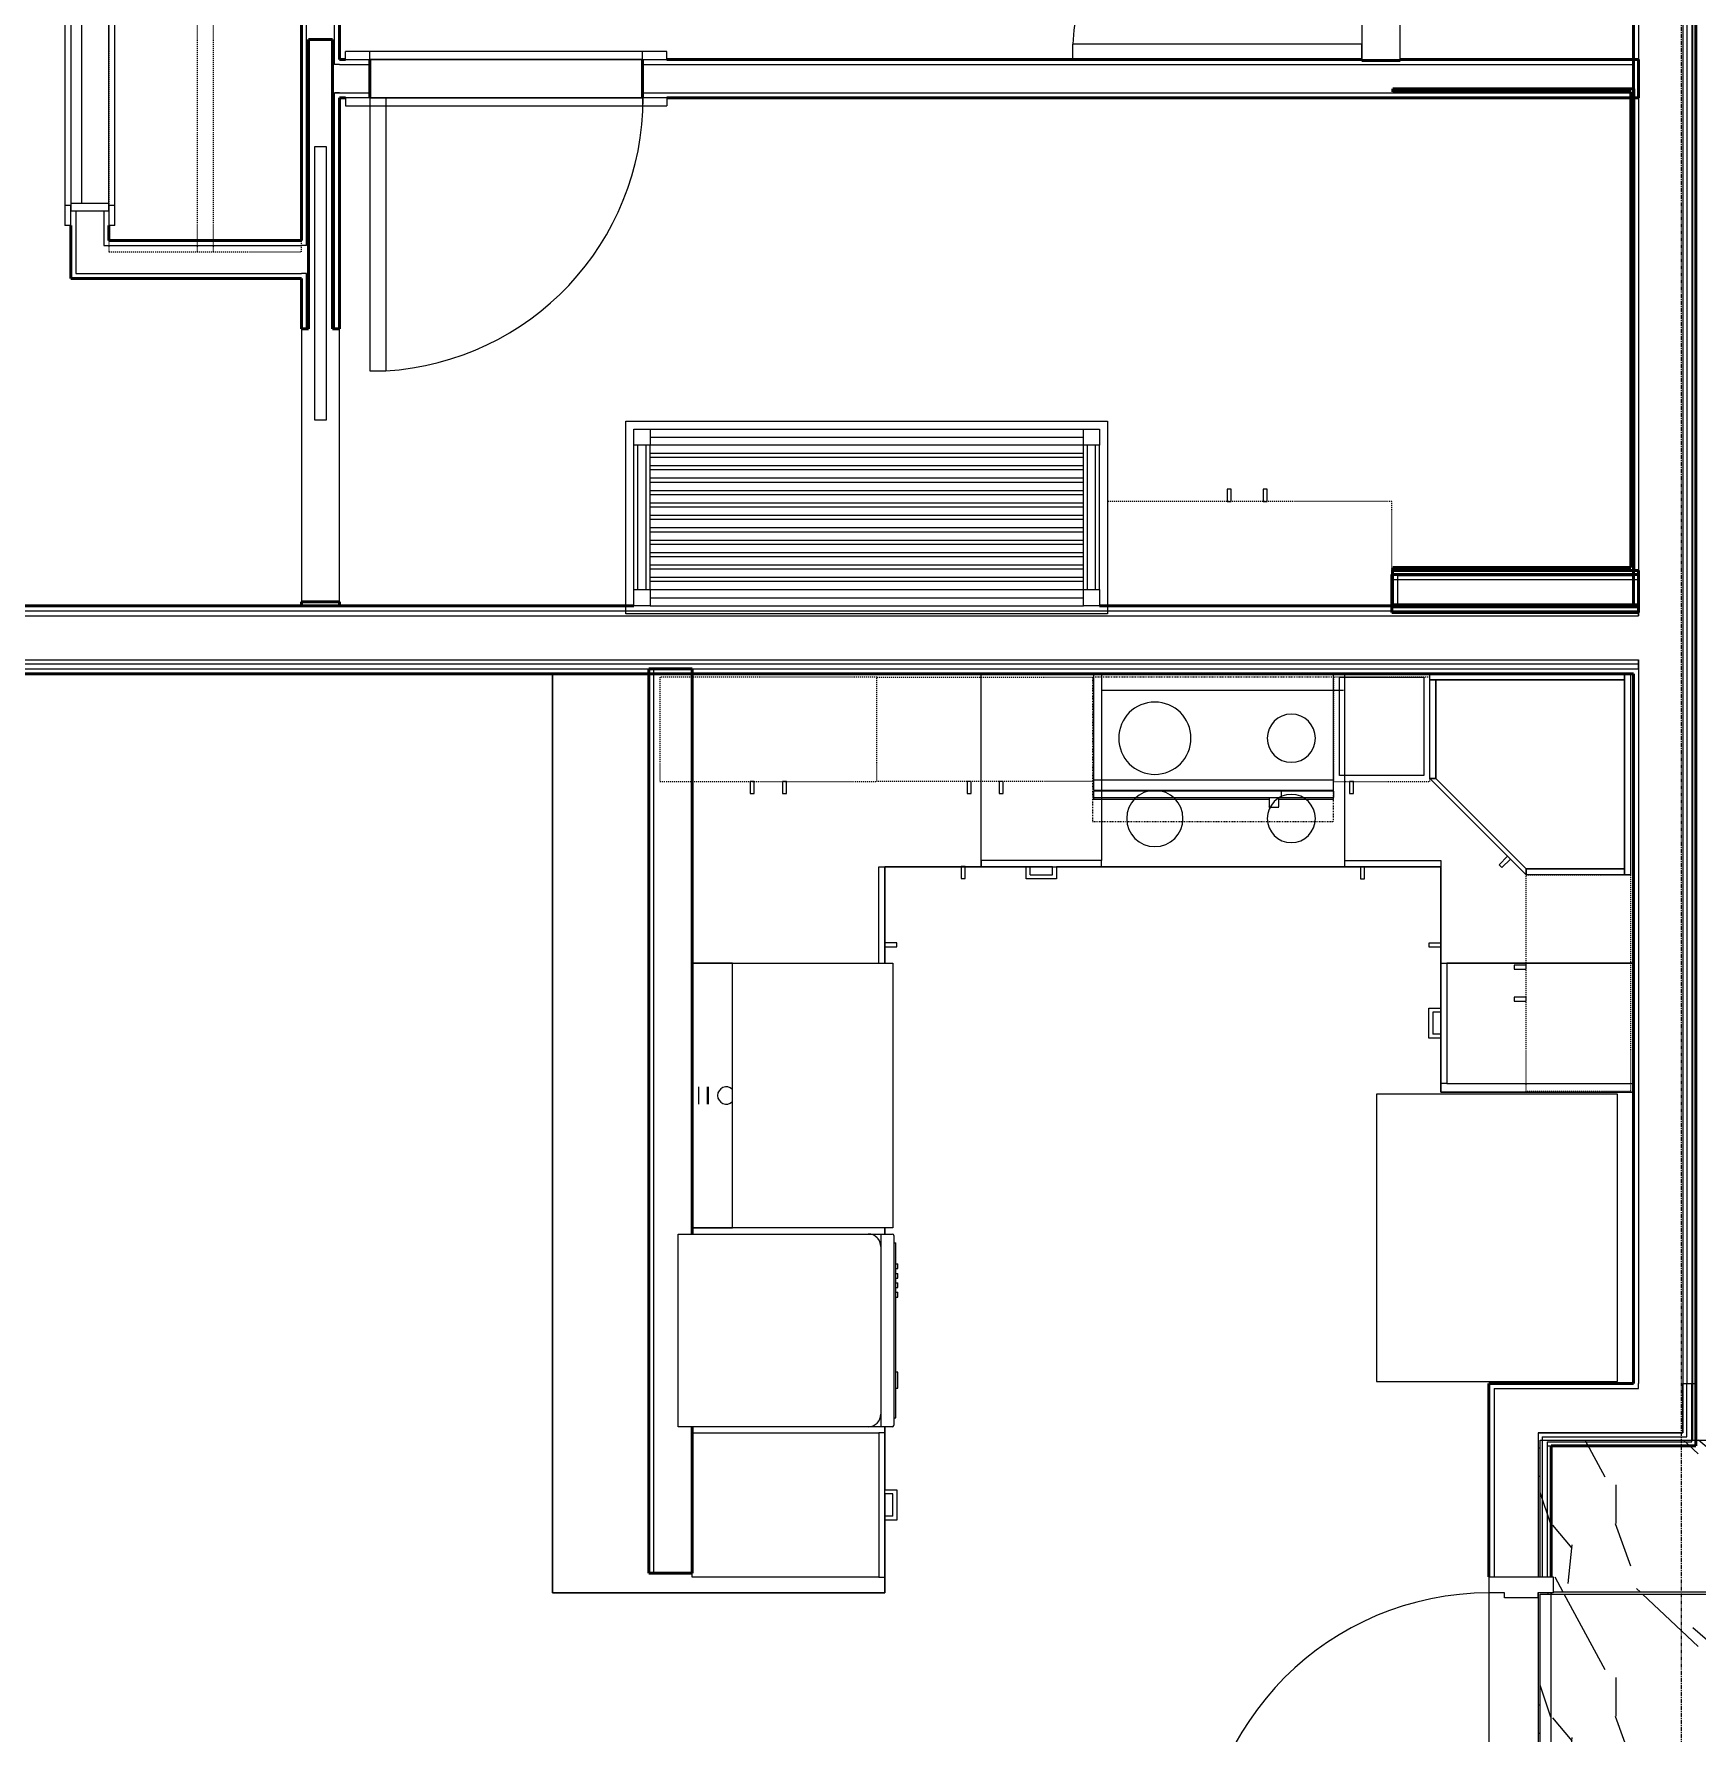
# Model space of a CAD drawing. Header units: inches. Extents: x -4235 to -464, y 9767 to 12359.
# Drawn here: x -3686.5 to -3479.4, y 10990 to 11201.6 of the extents above; entities that cross this region are included whole.
import ezdxf

# ---------------------------------------------------------------- set-up
doc = ezdxf.new("R2010")
doc.units = ezdxf.units.IN
doc.header["$MEASUREMENT"] = 0
for name, pattern in [('Dash', [0.25, 0.125, -0.125]), ('Grid Line 1_2_', [0.875, 0.5, -0.125, 0.125, -0.125]), ('Overhead', [0.15625, 0.09375, -0.0625])]:
    doc.linetypes.add(name, pattern=pattern)
for name, color, linetype, lineweight in [('0-1', 7, 'Continuous', 5), ('0-2', 10, 'Continuous', 9), ('A-CLNG-1', 254, 'Continuous', 9), ('A-CLNG-2', 10, 'Continuous', 9), ('A-CLNG-PATT-1', 253, 'Continuous', 13), ('A-DOOR-1', 10, 'Continuous', 9), ('A-DOOR-2', 50, 'Continuous', 20), ('A-DOOR-FRAM-1', 10, 'Continuous', 9), ('A-DOOR-FRAM-3', 50, 'Continuous', 20), ('A-FLOR-3', 192, 'Continuous', 9), ('A-WALL-1', 7, 'Continuous', 50), ('A-WALL-2', 250, 'Continuous', 13), ('A-WALL-3', 10, 'Continuous', 9), ('A-WALL-4', 254, 'Continuous', 9), ('A-WALL-5', 113, 'Continuous', 9), ('I-WALL-1', 7, 'Continuous', 50), ('I-WALL-2', 10, 'Continuous', 9), ('I-WALL-3', 254, 'Continuous', 9), ('P-SANR-FIXT-1', 10, 'Continuous', 9), ('Q-CASE', 31, 'Continuous', 9), ('Q-CASE-1', 254, 'Continuous', 9), ('Q-CASE-2', 10, 'Continuous', 9), ('Q-CASE-3', 254, 'Dash', 9), ('Q-CASE-4', 10, 'Dash', 9), ('Q-CASE-HDLN-1', 10, 'Dash', 9), ('Q-CASE-HDLN-2', 254, 'Dash', 9), ('Q-SPCQ-1', 10, 'Continuous', 9), ('Q-SPCQ-2', 91, 'Overhead', 9), ('S-BEAM', 12, 'Continuous', 9), ('S-GRID-1', 1, 'Grid Line 1_2_', 9)]:
    doc.layers.add(name, color=color, linetype=linetype, lineweight=lineweight)

# ---------------------------------------------------------------- blocks, each defined once
blk = doc.blocks.new('SWING - SINGLE - FLUSH - 2-10 x 6-8 - PRIVACY-3199407-BACKGROUND - RCP - 2ND FLOOR')
at = {"layer": 'A-DOOR-1'}
blk.add_arc((17, 2.37), 34.07, 93.3657, 180, dxfattribs=at)
at = {"layer": 'A-DOOR-2'}
for p, q in [((15, 2.37), (15, 36.38)), ((17, 36.38), (15, 36.38)), ((17, 2.37), (17, 36.38)), ((17, 2.37), (15, 2.37))]:
    blk.add_line(p, q, dxfattribs=at)
at = {"layer": 'A-DOOR-FRAM-1'}
for p, q in [((-17, 3.37), (-20, 3.37)), ((-20, 2.37), (-20, 3.37)), ((-20, 2.37), (-17, 2.37)), ((17, 3.37), (-17, 3.37)), ((-17, 2.37), (-17, 3.37)), ((-17, 2.37), (17, 2.37)), ((20, 3.37), (17, 3.37)), ((17, 2.37), (17, 3.37)), ((17, 2.37), (20, 2.37)), ((20, 2.37), (20, 3.37)), ((-17, -2.38), (-20, -2.38)), ((-20, -2.38), (-20, -3.38)), ((-20, -3.38), (-17, -3.38)), ((17, -2.38), (-17, -2.38)), ((-17, -2.38), (-17, -3.38)), ((-17, -3.38), (17, -3.38)), ((20, -2.38), (17, -2.38)), ((17, -2.38), (17, -3.38)), ((17, -3.38), (20, -3.38)), ((20, -2.38), (20, -3.38))]:
    blk.add_line(p, q, dxfattribs=at)
blk = doc.blocks.new('SLIDING - FLUSH - 5-0 x 6-8-3203585-BACKGROUND - RCP - 2ND FLOOR')
at = {"layer": 'A-DOOR-1'}
for p, q in [((-32.75, 2.25), (-32.75, 3)), ((-30.25, 3), (-32.75, 3)), ((-32.75, 2.25), (-30.25, 2.25)), ((30.25, 3), (-30.25, 3)), ((-30.25, 3), (-30.25, 2.25)), ((1, 2.25), (-30, 2.25)), ((-30, 2.25), (-30, 0.88)), ((1, 2.25), (1, 0.88)), ((30.25, 2.25), (30.25, 3)), ((30.25, 3), (32.75, 3)), ((32.75, 2.25), (30.25, 2.25)), ((32.75, 3), (32.75, 2.25)), ((-30, 0.88), (1, 0.88)), ((30, 0.88), (-1, 0.88)), ((-1, 0.88), (-1, -0.5)), ((30, 0.88), (30, -0.5)), ((-1, -0.5), (30, -0.5)), ((-32.75, -3.25), (-32.75, -2.5)), ((-30.25, -2.5), (-32.75, -2.5)), ((-32.75, -3.25), (-30.25, -3.25)), ((-30.25, -2.5), (-30.25, -3.25)), ((-30.25, -3.25), (30.25, -3.25)), ((30.25, -2.5), (32.75, -2.5)), ((30.25, -3.25), (30.25, -2.5)), ((32.75, -3.25), (30.25, -3.25)), ((32.75, -2.5), (32.75, -3.25))]:
    blk.add_line(p, q, dxfattribs=at)
at = {"layer": 'A-DOOR-FRAM-1'}
for p, q in [((-30, 2.25), (-31, 2.25)), ((-31, -2.5), (-31, 2.25)), ((-30, 2.25), (-30, -2.5)), ((30, 2.25), (1, 2.25)), ((30, -2.5), (30, 2.25)), ((30, 2.25), (31, 2.25)), ((31, 2.25), (31, -2.5)), ((-31, -2.5), (-30, -2.5)), ((-30, -2.5), (30, -2.5)), ((31, -2.5), (30, -2.5))]:
    blk.add_line(p, q, dxfattribs=at)
blk = doc.blocks.new('OD_CW_Closet - OD_CW_Closet-1912361-BACKGROUND - RCP - 2ND FLOOR')
at = {"layer": 'Q-CASE-HDLN-1'}
for p, q in [((71.4, 24), (69.99, 24)), ((0.74, 13), (69.99, 13)), ((0.74, 11), (69.99, 11)), ((2.61, 0), (4.36, 0)), ((5.36, 0), (65.36, 0)), ((65.61, 0), (68.11, 0)), ((69.99, 0), (71.4, 0))]:
    blk.add_line(p, q, dxfattribs=at)
at = {"layer": 'Q-CASE-HDLN-2'}
for p, q in [((69.99, 24), (0.74, 24)), ((0.74, 24), (0.74, 0)), ((71.4, 0), (71.4, 24)), ((69.99, 13), (71.4, 13)), ((69.99, 11), (71.4, 11)), ((0.74, 0), (2.61, 0)), ((65.36, 0), (65.61, 0)), ((68.11, 0), (69.99, 0))]:
    blk.add_line(p, q, dxfattribs=at)
blk = doc.blocks.new('POCKET - FLUSH - 2-10 x 6-8-2882529-BACKGROUND - RCP - 2ND FLOOR')
at = {"layer": 'A-DOOR-2'}
for p, q in [((-39.67, 0.75), (-39.67, -0.75)), ((-5.67, 0.75), (-39.67, 0.75)), ((-5.67, -0.75), (-5.67, 0.75)), ((-39.67, -0.75), (-5.67, -0.75))]:
    blk.add_line(p, q, dxfattribs=at)
blk = doc.blocks.new('SWING - SINGLE - FLUSH - 36_ x 80_ - OFFSET PIVOT DOOR AT MAGIC PAK AND WASHER_DRYER-3199415-BACKGROUND - RCP - 2ND FLOOR')
at = {"layer": 'A-DOOR-1'}
blk.add_arc((18, -2.37), 36.07, 180, 266.8211, dxfattribs=at)
at = {"layer": 'A-DOOR-2'}
for p, q in [((16, -2.37), (16, -38.39)), ((18, -2.37), (16, -2.37)), ((18, -2.37), (18, -38.39)), ((18, -38.39), (16, -38.39))]:
    blk.add_line(p, q, dxfattribs=at)
blk = doc.blocks.new('Refrigerator_-_Side-by-Side_6047 - 36_ X 30_-345559-BACKGROUND - RCP - 2ND FLOOR')
at = {"layer": 'Q-SPCQ-1'}
for p, q in [((17.87, 14.42), (-17.88, 14.42)), ((-17.88, 14.42), (-17.88, -15.58)), ((17.87, -15.58), (17.87, 14.42)), ((-17.88, -15.58), (17.87, -15.58))]:
    blk.add_line(p, q, dxfattribs=at)
blk = doc.blocks.new('Range - 24_ x 30_-2320547-BACKGROUND - RCP - 2ND FLOOR')
at = {"layer": 'Q-SPCQ-1'}
blk.add_line((0, 22), (30, 22), dxfattribs=at)
for centre, radius, start, end in [((6.5, 16), 4.5, 360, 180), ((23.5, 16), 3, 360, 180), ((6.5, 16), 4.5, 180, 360), ((23.5, 16), 3, 180, 0), ((6.5, 6), 3.5, 360, 180), ((23.5, 6), 3, 360, 180), ((6.5, 6), 3.5, 180, 0), ((23.5, 6), 3, 180, 360)]:
    blk.add_arc(centre, radius, start, end, dxfattribs=at)
blk = doc.blocks.new('Dishwasher_15404 - 34_ counter-547918-BACKGROUND - RCP - 2ND FLOOR')
at = {"layer": 'Q-SPCQ-1'}
for p, q in [((0, 24), (23.68, 24)), ((0, 0), (0, 24)), ((23.68, 24), (25.25, 24)), ((25.25, 24), (26.68, 24)), ((25.25, 24), (25.25, 22.43)), ((26.87, 23.8), (26.87, 0.2)), ((25.25, 22.43), (25.25, 1.57)), ((26.87, 22.91), (27.12, 22.91)), ((27.12, 21.39), (27.12, 22.91)), ((27.12, 20.19), (27.12, 21.39)), ((27.12, 20.28), (27.37, 20.28)), ((27.12, 3.81), (27.12, 20.19)), ((27.12, 19.69), (27.37, 19.69)), ((27.12, 19.1), (27.37, 19.1)), ((27.37, 19.69), (27.37, 20.28)), ((27.37, 18.51), (27.37, 19.1)), ((27.12, 18.51), (27.37, 18.51)), ((27.12, 17.92), (27.37, 17.92)), ((27.12, 17.33), (27.37, 17.33)), ((27.37, 17.33), (27.37, 17.92)), ((27.12, 16.74), (27.37, 16.74)), ((27.12, 16.15), (27.37, 16.15)), ((27.37, 16.15), (27.37, 16.74)), ((27.37, 6.79), (27.12, 6.79)), ((27.37, 5.81), (27.37, 6.79)), ((27.12, 4.82), (27.37, 4.82)), ((27.37, 4.82), (27.37, 5.81)), ((27.12, 2.61), (27.12, 3.81)), ((27.12, 1.09), (27.12, 2.61)), ((23.68, 0), (0, 0)), ((25.25, 1.57), (25.25, 0)), ((26.87, 1.09), (27.12, 1.09)), ((25.25, 0), (23.68, 0)), ((26.68, 0), (25.25, 0))]:
    blk.add_line(p, q, dxfattribs=at)
for centre, radius, start, end in [((23.68, 22.43), 1.57, 360, 90), ((23.68, 22.43), 1.57, 32.077, 42.3359), ((26.68, 23.8), 0.197, 360, 90), ((23.68, 22.43), 1.57, 17.8182, 27.5266), ((23.68, 22.43), 1.57, 360, 13.6425), ((23.68, 1.57), 1.57, 270, 360), ((23.68, 1.57), 1.57, 317.6641, 327.923), ((23.68, 1.57), 1.57, 332.4734, 342.1818), ((23.68, 1.57), 1.57, 346.3575, 360), ((26.68, 0.2), 0.197, 270, 360), ((26.68, 0.2), 0.197, 270, 345)]:
    blk.add_arc(centre, radius, start, end, dxfattribs=at)
blk = doc.blocks.new('300 Series Wall Hung Cabinet_302 - 27_ X 36_-2605031-BACKGROUND - RCP - 2ND FLOOR')
at = {"layer": 'Q-CASE-1'}
for p, q in [((-1.76, 14.69), (-2.25, 14.69)), ((-2.25, 14.69), (-2.25, 13.19)), ((-2.25, 13.19), (-1.76, 13.19)), ((-1.76, 13.19), (-1.76, 14.69)), ((2.24, 14.69), (1.75, 14.69)), ((1.75, 14.69), (1.75, 13.19)), ((1.75, 13.19), (2.24, 13.19)), ((2.24, 13.19), (2.24, 14.69))]:
    blk.add_line(p, q, dxfattribs=at)
at = {"layer": 'Q-CASE-3'}
for p, q in [((-13.5, 0.19), (-13.5, 13.19)), ((-13.5, 13.19), (13.5, 13.19)), ((13.5, 13.19), (13.5, 0.19))]:
    blk.add_line(p, q, dxfattribs=at)
at = {"layer": 'Q-CASE-4'}
blk.add_line((13.5, 0.19), (-13.5, 0.19), dxfattribs=at)
blk = doc.blocks.new('30quot_MicrowaveVent_11166 - 70cm miele oven-2322118-BACKGROUND - RCP - 2ND FLOOR')
at = {"layer": 'Q-CASE-1'}
for p, q in [((-14.2, -0.38), (-14.2, -13.23)), ((15.68, -13.23), (15.68, -0.38)), ((-14.2, -13.23), (-14.2, -14.49)), ((15.68, -13.23), (-14.2, -13.23)), ((-14.2, -14.49), (15.68, -14.49)), ((9.18, -14.61), (-14.2, -14.61)), ((-14.2, -14.61), (-14.2, -15.39)), ((9.18, -14.61), (9.18, -15.39)), ((15.68, -14.61), (9.18, -14.61)), ((9.18, -14.61), (9.18, -15.39)), ((15.68, -14.49), (15.68, -13.23)), ((15.68, -14.61), (15.68, -15.39)), ((-14.2, -15.39), (-14.2, -15.6)), ((-14.2, -15.39), (9.18, -15.39)), ((-14.2, -15.6), (7.69, -15.6)), ((7.69, -15.39), (7.69, -16.6)), ((7.69, -16.6), (7.69, -16.55)), ((7.69, -16.6), (8.88, -16.6)), ((8.88, -16.55), (8.88, -15.39)), ((8.88, -15.6), (15.68, -15.6)), ((9.18, -15.39), (15.68, -15.39)), ((15.68, -15.6), (15.68, -15.39))]:
    blk.add_line(p, q, dxfattribs=at)
at = {"layer": 'Q-CASE-2'}
for p, q in [((-14.2, 0), (-14.2, -0.38)), ((15.68, 0), (-14.2, 0)), ((15.68, -0.38), (15.68, 0))]:
    blk.add_line(p, q, dxfattribs=at)
blk = doc.blocks.new('Base Cabinet 4 Drawer 254 - Base Cabinet 4 Drawer 254 15_-2556187-BACKGROUND - RCP - 2ND FLOOR')
at = {"layer": 'Q-CASE-2'}
for p, q in [((-6.76, -23.25), (-6.76, 0)), ((-6.76, 0), (8.24, 0)), ((8.24, 0), (8.24, -23.25)), ((-6.76, -23.25), (-6.76, -24)), ((8.24, -23.25), (-6.76, -23.25)), ((8.24, -24), (8.24, -23.25)), ((-6.76, -24), (8.24, -24)), ((-0.64, -24), (-1.14, -24)), ((-1.14, -25.5), (-1.14, -24)), ((-0.64, -25), (-0.64, -24)), ((-0.64, -25), (2.11, -25)), ((2.11, -25), (2.11, -24)), ((2.11, -24), (2.61, -24)), ((2.61, -24), (2.61, -25.5)), ((2.61, -25.5), (-1.14, -25.5))]:
    blk.add_line(p, q, dxfattribs=at)
blk = doc.blocks.new('Base Cabinet 3 Drawer 230 - Base Cabinet 3 Drawer 230 15_-2603807-BACKGROUND - RCP - 2ND FLOOR')
at = {"layer": 'Q-CASE-2'}
for p, q in [((-1.14, 24), (-1.14, 25.5)), ((-1.14, 25.5), (2.61, 25.5)), ((2.61, 25.5), (2.61, 24)), ((-6.76, 24), (8.24, 24)), ((-6.76, 23.25), (-6.76, 24)), ((-1.14, 24), (-0.64, 24)), ((2.11, 25), (-0.64, 25)), ((-0.64, 24), (-0.64, 25)), ((2.11, 24), (2.11, 25)), ((2.61, 24), (2.11, 24)), ((8.24, 24), (8.24, 23.25)), ((8.24, 23.25), (-6.76, 23.25)), ((-6.76, 23.25), (-6.76, 0)), ((8.24, 0), (8.24, 23.25)), ((-6.76, 0), (8.24, 0))]:
    blk.add_line(p, q, dxfattribs=at)
blk = doc.blocks.new('Base Cabinet 3 Drawer 230 - Base Cabinet 3 Drawer 230 18_-2554959-BACKGROUND - RCP - 2ND FLOOR')
at = {"layer": 'Q-CASE-2'}
for p, q in [((-8.26, -23.25), (-8.26, 0)), ((-8.26, 0), (9.74, 0)), ((9.74, 0), (9.74, -23.25)), ((-8.26, -23.25), (-8.26, -24)), ((9.74, -23.25), (-8.26, -23.25)), ((9.74, -24), (9.74, -23.25)), ((-8.26, -24), (9.74, -24)), ((-0.64, -24), (-1.14, -24)), ((-1.14, -25.5), (-1.14, -24)), ((-0.64, -25), (-0.64, -24)), ((-0.64, -25), (2.11, -25)), ((2.11, -25), (2.11, -24)), ((2.11, -24), (2.61, -24)), ((2.61, -24), (2.61, -25.5)), ((2.61, -25.5), (-1.14, -25.5))]:
    blk.add_line(p, q, dxfattribs=at)
blk = doc.blocks.new('kitchen_faucet_14143 - kitchen_faucet_14143-V42-BACKGROUND - RCP - 2ND FLOOR')
at = {"layer": 'P-SANR-FIXT-1'}
for p, q in [((2.26, -1.08), (2.26, 1.08)), ((2.34, 1.08), (2.34, -1.08)), ((3.44, -1.08), (3.44, 1.08))]:
    blk.add_line(p, q, dxfattribs=at)
for start, end in [(0, 135), (225, 0)]:
    blk.add_arc((0, 0), 1.08, start, end, dxfattribs=at)
blk = doc.blocks.new('Stainless Steel Farmhous Kitchen Sink - Stainless Steel Farmhous Kitchen Sink-2552578-BACKGROUND - RCP - 2ND FLOOR')
at = {"layer": 'P-SANR-FIXT-1'}
for p, q in [((-33, 22.2), (0, 22.2)), ((-33, 2.25), (-33, 22.2)), ((0, 22.2), (0, 2.25)), ((0, 2.25), (-33, 2.25))]:
    blk.add_line(p, q, dxfattribs=at)
blk = doc.blocks.new('Base Cabinet Corner 197 - Base Cabinet Corner 197-2569781-BACKGROUND - RCP - 2ND FLOOR')
at = {"layer": 'Q-CASE-2'}
for p, q in [((0.74, 36), (-23.26, 36)), ((-23.26, 36), (-23.26, 0)), ((0.74, 23.25), (0.74, 36)), ((0.74, 24), (0.74, 36)), ((0.73, 34), (0.73, 33.51)), ((2.23, 34), (0.73, 34)), ((2.23, 33.51), (2.23, 34)), ((0.73, 33.51), (2.23, 33.51)), ((10.73, 25.5), (10.24, 25.5)), ((10.24, 25.5), (10.24, 24)), ((10.73, 24), (10.73, 25.5)), ((12.74, 24), (0.74, 24)), ((0.74, 23.25), (0.74, 24)), ((10.24, 24), (10.73, 24)), ((12.74, 0), (12.74, 24)), ((12.74, 23.25), (0.74, 23.25)), ((-23.26, 0), (12.74, 0))]:
    blk.add_line(p, q, dxfattribs=at)
blk = doc.blocks.new('308 - 308-V63-BACKGROUND - RCP - 2ND FLOOR')
at = {"layer": 'Q-CASE'}
for p, q in [((-12, 13.19), (0, 25.19)), ((0, 24.44), (-11.25, 13.19)), ((0, 25.19), (0, 24.44)), ((-11.25, 13.19), (-12, 13.19))]:
    blk.add_line(p, q, dxfattribs=at)
at = {"layer": 'Q-CASE-1'}
for p, q in [((-11.25, 13.19), (0, 24.44)), ((0, 25.19), (12.25, 25.19)), ((0, 24.44), (0, 25.19)), ((0, 24.44), (12.25, 24.44)), ((12.25, 24.44), (0, 24.44)), ((12.25, 25.19), (12.25, 24.44)), ((12.25, 0.94), (12.25, 25.19)), ((12.25, 25.19), (12.62, 25.19)), ((12.25, 24.44), (12.25, 0.94)), ((-10.76, 16.55), (-11.11, 16.2)), ((-11.11, 16.2), (-10.05, 15.14)), ((-9.7, 15.49), (-10.76, 16.55)), ((-12, 13.19), (-11.25, 13.19)), ((-12, 0.94), (-12, 13.19)), ((-11.25, 0.94), (-11.25, 13.19)), ((-11.25, 13.19), (-11.25, 0.94)), ((-11.25, 0.94), (-12, 0.94)), ((-12, 0.19), (-12, 0.94)), ((-12, 0.94), (12.62, 0.94)), ((12.25, 0.94), (-11.25, 0.94)), ((12.62, 0.94), (12.25, 0.94))]:
    blk.add_line(p, q, dxfattribs=at)
at = {"layer": 'Q-CASE-2'}
for p, q in [((12.62, 25.19), (13, 25.19)), ((13, 25.19), (13, 0.94)), ((12.62, 0.19), (-12, 0.19)), ((13, 0.94), (12.62, 0.94)), ((12.62, 0.94), (13, 0.94)), ((13, 0.19), (12.62, 0.19)), ((13, 0.94), (13, 0.19))]:
    blk.add_line(p, q, dxfattribs=at)
blk = doc.blocks.new('300 Series Wall Hung Cabinet_302 - 27_ X 36_-V64-BACKGROUND - RCP - 2ND FLOOR')
at = {"layer": 'Q-CASE-1'}
for p, q in [((-1.76, -13.19), (-2.25, -13.19)), ((-2.25, -13.19), (-2.25, -14.69)), ((-2.25, -14.69), (-1.76, -14.69)), ((-1.76, -14.69), (-1.76, -13.19)), ((2.24, -13.19), (1.75, -13.19)), ((1.75, -13.19), (1.75, -14.69)), ((1.75, -14.69), (2.24, -14.69)), ((2.24, -14.69), (2.24, -13.19))]:
    blk.add_line(p, q, dxfattribs=at)
at = {"layer": 'Q-CASE-3'}
for p, q in [((13.5, -13.19), (13.5, -0.19)), ((-9.5, -13.19), (13.5, -13.19))]:
    blk.add_line(p, q, dxfattribs=at)
at = {"layer": 'Q-CASE-4'}
for p, q in [((-9.5, -0.19), (-13.5, -0.19)), ((-13.5, -0.19), (-13.5, -13.19)), ((13.5, -0.19), (-9.5, -0.19)), ((-13.5, -13.19), (-9.5, -13.19))]:
    blk.add_line(p, q, dxfattribs=at)
blk = doc.blocks.new('300 Series Wall Hung Cabinet_301 - 12_-2216986-BACKGROUND - RCP - 2ND FLOOR')
at = {"layer": 'Q-CASE-1'}
for p, q in [((-5.25, -12.44), (-5.25, -0.19)), ((5.25, -0.19), (5.25, -12.44)), ((5.25, -12.44), (-5.25, -12.44)), ((-3.51, -13.19), (-4, -13.19)), ((-4, -13.19), (-4, -14.69)), ((-4, -14.69), (-3.51, -14.69)), ((-3.51, -14.69), (-3.51, -13.19))]:
    blk.add_line(p, q, dxfattribs=at)
at = {"layer": 'Q-CASE-2'}
blk.add_line((-5.25, -0.19), (5.25, -0.19), dxfattribs=at)
at = {"layer": 'Q-CASE-3'}
for p, q in [((-6, -0.19), (-6, -13.19)), ((6, -13.19), (6, -0.19)), ((-6, -13.19), (6, -13.19))]:
    blk.add_line(p, q, dxfattribs=at)
at = {"layer": 'Q-CASE-4'}
blk.add_line((6, -0.19), (-6, -0.19), dxfattribs=at)
blk = doc.blocks.new('Bath Vanity - Bath Vanity 60_-V79-BACKGROUND - RCP - 2ND FLOOR')
at = {"layer": 'Q-CASE-1'}
for p, q in [((-29.26, -1), (-29.26, 0)), ((-29.26, 0), (30.74, 0)), ((30.74, 0), (30.74, -1))]:
    blk.add_line(p, q, dxfattribs=at)
at = {"layer": 'Q-CASE-2'}
for p, q in [((-29.26, -24), (-29.26, -1)), ((-28.26, -3), (-28.26, -1)), ((-28.26, -1), (-26.26, -1)), ((27.74, -1), (-26.26, -1)), ((-26.26, -1), (-26.26, -3)), ((27.74, -2), (-26.26, -2)), ((27.74, -3), (27.74, -1)), ((27.74, -1), (29.74, -1)), ((29.74, -1), (29.74, -3)), ((30.74, -1), (30.74, -24)), ((-28.26, -3), (-28.26, -21)), ((-26.26, -3), (-28.26, -3)), ((-27.76, -3), (-27.76, -21)), ((-26.76, -3), (-26.76, -21)), ((27.74, -3), (-26.26, -3)), ((-26.26, -3), (-26.26, -21)), ((-26.26, -4), (27.74, -4)), ((27.74, -3), (27.74, -21)), ((29.74, -3), (27.74, -3)), ((28.24, -3), (28.24, -21)), ((29.24, -3), (29.24, -21)), ((29.74, -3), (29.74, -21)), ((27.74, -4.55), (-26.26, -4.55)), ((-26.26, -5.55), (27.74, -5.55)), ((27.74, -6.09), (-26.26, -6.09)), ((-26.26, -7.09), (27.74, -7.09)), ((27.74, -7.64), (-26.26, -7.64)), ((-26.26, -8.64), (27.74, -8.64)), ((27.74, -9.18), (-26.26, -9.18)), ((-26.26, -10.18), (27.74, -10.18)), ((27.74, -10.73), (-26.26, -10.73)), ((-26.26, -11.73), (27.74, -11.73)), ((27.74, -12.27), (-26.26, -12.27)), ((-26.26, -13.27), (27.74, -13.27)), ((27.74, -13.82), (-26.26, -13.82)), ((-26.26, -14.82), (27.74, -14.82)), ((27.74, -15.36), (-26.26, -15.36)), ((-26.26, -16.36), (27.74, -16.36)), ((27.74, -16.91), (-26.26, -16.91)), ((-26.26, -17.91), (27.74, -17.91)), ((27.74, -18.45), (-26.26, -18.45)), ((-28.26, -23), (-28.26, -21)), ((-28.26, -21), (-26.26, -21)), ((-26.26, -19.45), (27.74, -19.45)), ((27.74, -20), (-26.26, -20)), ((-26.26, -21), (27.74, -21)), ((-26.26, -21), (-26.26, -23)), ((27.74, -23), (27.74, -21)), ((27.74, -21), (29.74, -21)), ((29.74, -21), (29.74, -23)), ((-26.26, -23), (-28.26, -23)), ((27.74, -22), (-26.26, -22)), ((27.74, -23), (-26.26, -23)), ((29.74, -23), (27.74, -23)), ((30.74, -24), (-29.26, -24))]:
    blk.add_line(p, q, dxfattribs=at)
blk = doc.blocks.new('Range_Hood_386 - 30_ Wide-V84-BACKGROUND - RCP - 2ND FLOOR')
at = {"layer": 'Q-SPCQ-2'}
for p, q in [((15, 6), (-15, 6)), ((-15, 6), (-15, -12)), ((15, -12), (15, 6)), ((-15, -12), (15, -12))]:
    blk.add_line(p, q, dxfattribs=at)
blk = doc.blocks.new('300 Series Wall Hung Cabinet_326 - 36_-V90-BACKGROUND - RCP - 2ND FLOOR')
at = {"layer": 'Q-CASE-2'}
for p, q in [((-2.01, -13.19), (-2.5, -13.19)), ((-2.5, -13.19), (-2.5, -14.69)), ((-2.5, -14.69), (-2.01, -14.69)), ((-2.01, -14.69), (-2.01, -13.19)), ((2.49, -13.19), (2, -13.19)), ((2, -13.19), (2, -14.69)), ((2, -14.69), (2.49, -14.69)), ((2.49, -14.69), (2.49, -13.19))]:
    blk.add_line(p, q, dxfattribs=at)
at = {"layer": 'Q-CASE-3'}
for p, q in [((17.37, -0.19), (-18, -0.19)), ((-18, -0.19), (-18, -4.07))]:
    blk.add_line(p, q, dxfattribs=at)
at = {"layer": 'Q-CASE-4'}
for p, q in [((-18, -4.07), (-18, -13.19)), ((-18, -13.19), (17.37, -13.19))]:
    blk.add_line(p, q, dxfattribs=at)
blk = doc.blocks.new('CTR - 1st Phase - Unit Layouts_rvt-1-BACKGROUND - RCP - 2ND FLOOR')
at = {"layer": 'A-WALL-1'}
for p, q in [((-3653.21, 11175.94), (-3653.21, 11245.19)), ((-3648.46, 11245.19), (-3648.46, 11198.45)), ((-3649.34, 11200.94), (-3652.34, 11200.94)), ((-3652.34, 11200.94), (-3652.34, 11164.94)), ((-3649.34, 11164.94), (-3649.34, 11200.94)), ((-3648.46, 11198.45), (-3647.72, 11198.45)), ((-3644.72, 11198.45), (-3644.72, 11193.7)), ((-3610.72, 11193.7), (-3610.72, 11198.45)), ((-3607.72, 11198.45), (-3521.12, 11198.45)), ((-3521.12, 11198.45), (-3521.12, 11198.36)), ((-3521.12, 11198.36), (-3516.37, 11198.36)), ((-3516.37, 11198.36), (-3516.37, 11198.45)), ((-3516.37, 11198.45), (-3486.67, 11198.45)), ((-3486.67, 11198.45), (-3486.67, 11197.83)), ((-3486.67, 11197.83), (-3486.67, 11194.33)), ((-3517.26, 11194.81), (-3487.64, 11194.81)), ((-3517.26, 11194.44), (-3517.26, 11194.81)), ((-3487.64, 11194.44), (-3517.26, 11194.44)), ((-3487.64, 11194.81), (-3487.26, 11194.81)), ((-3487.64, 11135.19), (-3487.64, 11194.44)), ((-3487.26, 11194.81), (-3487.26, 11134.81)), ((-3486.67, 11194.33), (-3486.67, 11193.7)), ((-3647.72, 11193.7), (-3648.46, 11193.7)), ((-3648.46, 11193.7), (-3648.46, 11164.94)), ((-3486.67, 11193.7), (-3607.72, 11193.7)), ((-3681.96, 11171.19), (-3681.96, 11177.81)), ((-3677.21, 11177.81), (-3677.21, 11175.94)), ((-3677.21, 11175.94), (-3653.21, 11175.94)), ((-3681.34, 11171.19), (-3681.96, 11171.19)), ((-3677.21, 11171.19), (-3681.34, 11171.19)), ((-3653.21, 11171.19), (-3677.21, 11171.19)), ((-3653.21, 11164.94), (-3653.21, 11171.19)), ((-3652.34, 11164.94), (-3653.21, 11164.94)), ((-3648.46, 11164.94), (-3649.34, 11164.94)), ((-3517.26, 11134.81), (-3517.26, 11135.19)), ((-3517.26, 11135.19), (-3487.64, 11135.19)), ((-3517.3, 11134.19), (-3517.3, 11134.81)), ((-3517.3, 11134.81), (-3486.67, 11134.81)), ((-3517.3, 11130.69), (-3517.3, 11134.19)), ((-3487.64, 11134.81), (-3517.26, 11134.81)), ((-3487.26, 11134.81), (-3487.64, 11134.81)), ((-3486.67, 11134.81), (-3486.67, 11134.19)), ((-3486.67, 11134.19), (-3486.67, 11130.69)), ((-3653.21, 11130.44), (-3653.21, 11130.94)), ((-3653.21, 11130.94), (-3648.46, 11130.94)), ((-3648.46, 11130.94), (-3648.46, 11130.44)), ((-3517.3, 11130.44), (-3517.3, 11130.69)), ((-3486.67, 11130.69), (-3486.67, 11130.44)), ((-3652.59, 11130.44), (-3653.21, 11130.44)), ((-3649.09, 11130.44), (-3652.59, 11130.44)), ((-3648.46, 11130.44), (-3649.09, 11130.44)), ((-3486.67, 11130.44), (-3517.3, 11130.44)), ((-3609.93, 11009.94), (-3609.93, 11122.56)), ((-3609.93, 11122.56), (-3604.56, 11122.56)), ((-3604.56, 11122.56), (-3604.56, 11052.19)), ((-3604.56, 11028.19), (-3604.56, 11009.94)), ((-3604.56, 11009.94), (-3609.93, 11009.94))]:
    blk.add_line(p, q, dxfattribs=at)
at = {"layer": 'A-WALL-2'}
for p, q in [((-3652.59, 11175.31), (-3652.59, 11245.19)), ((-3649.09, 11197.83), (-3649.09, 11245.19)), ((-3648.46, 11197.83), (-3649.09, 11197.83)), ((-3648.46, 11197.83), (-3649.09, 11197.83)), ((-3648.46, 11197.83), (-3644.72, 11197.83)), ((-3610.72, 11197.83), (-3487.3, 11197.83)), ((-3487.3, 11194.33), (-3487.3, 11197.83)), ((-3648.46, 11194.33), (-3649.09, 11194.33)), ((-3649.09, 11164.94), (-3649.09, 11194.33)), ((-3649.09, 11194.33), (-3648.46, 11194.33)), ((-3648.46, 11194.33), (-3644.72, 11194.33)), ((-3610.72, 11194.33), (-3487.3, 11194.33)), ((-3681.34, 11179.56), (-3681.34, 11171.81)), ((-3677.84, 11179.56), (-3677.84, 11175.31)), ((-3677.84, 11175.31), (-3677.21, 11175.31)), ((-3677.21, 11175.31), (-3653.21, 11175.31)), ((-3652.59, 11175.31), (-3653.21, 11175.31)), ((-3681.34, 11171.81), (-3677.84, 11171.81)), ((-3677.84, 11171.81), (-3677.21, 11171.81)), ((-3677.21, 11171.81), (-3653.21, 11171.81)), ((-3652.59, 11171.81), (-3653.21, 11171.81)), ((-3652.59, 11164.94), (-3652.59, 11171.81)), ((-3517.42, 11133.7), (-3486.67, 11133.7)), ((-3516.67, 11130.69), (-3516.67, 11134.19)), ((-3516.67, 11134.19), (-3487.3, 11134.19)), ((-3487.3, 11134.19), (-3487.3, 11130.69)), ((-3517.3, 11130.69), (-3516.67, 11130.69)), ((-3517.3, 11130.69), (-3516.67, 11130.69)), ((-3516.67, 11130.69), (-3487.3, 11130.69)), ((-3487.3, 11130.69), (-3486.67, 11130.69)), ((-3487.3, 11130.69), (-3486.67, 11130.69)), ((-3517.42, 11130.2), (-3486.67, 11130.2)), ((-3609.31, 11009.94), (-3609.31, 11122.56))]:
    blk.add_line(p, q, dxfattribs=at)
at = {"layer": 'A-WALL-3'}
for p, q in [((-3521.12, 11234.36), (-3521.12, 11198.45)), ((-3516.37, 11198.45), (-3516.37, 11229.61)), ((-3610.72, 11198.45), (-3644.72, 11198.45)), ((-3644.72, 11193.7), (-3610.72, 11193.7)), ((-3677.21, 11179.56), (-3681.96, 11179.56)), ((-3653.21, 11164.94), (-3653.21, 11130.94)), ((-3648.46, 11130.94), (-3648.46, 11164.94)), ((-3609.93, 11122.56), (-3604.56, 11122.56)), ((-3609.93, 11121.94), (-3609.93, 11122.56)), ((-3604.56, 11122.56), (-3604.56, 11121.94))]:
    blk.add_line(p, q, dxfattribs=at)
at = {"layer": 'A-WALL-4'}
for p, q in [((-3652.34, 11164.94), (-3652.34, 11200.94)), ((-3652.34, 11200.94), (-3649.34, 11200.94)), ((-3649.34, 11200.94), (-3649.34, 11164.94)), ((-3644.72, 11198.45), (-3644.72, 11193.7)), ((-3610.72, 11198.45), (-3610.72, 11193.7)), ((-3521.12, 11198.45), (-3521.12, 11198.36)), ((-3521.12, 11198.36), (-3516.37, 11198.36)), ((-3516.37, 11198.36), (-3516.37, 11198.45)), ((-3653.21, 11164.94), (-3652.34, 11164.94)), ((-3649.34, 11164.94), (-3648.46, 11164.94)), ((-3648.46, 11130.94), (-3653.21, 11130.94)), ((-3609.93, 11009.94), (-3609.93, 11121.94)), ((-3604.56, 11121.94), (-3604.56, 11052.19)), ((-3604.56, 11028.19), (-3604.56, 11009.94)), ((-3609.93, 11009.94), (-3604.56, 11009.94))]:
    blk.add_line(p, q, dxfattribs=at)
at = {"layer": 'A-WALL-5'}
for p, q in [((-3609.93, 11121.94), (-3621.93, 11121.94)), ((-3621.93, 11121.94), (-3621.93, 11007.51)), ((-3621.93, 11007.51), (-3621.93, 11121.94)), ((-3621.93, 11121.94), (-3609.93, 11121.94)), ((-3604.56, 11121.94), (-3609.93, 11121.94)), ((-3609.93, 11121.94), (-3604.56, 11121.94)), ((-3487.3, 11121.94), (-3604.56, 11121.94)), ((-3604.56, 11121.94), (-3487.3, 11121.94)), ((-3487.3, 11069.84), (-3487.3, 11121.94)), ((-3487.3, 11121.94), (-3487.3, 11069.84)), ((-3580.56, 11088.44), (-3580.56, 11097.94)), ((-3580.56, 11097.94), (-3571.04, 11097.94)), ((-3571.04, 11097.94), (-3580.56, 11097.94)), ((-3580.56, 11097.94), (-3580.56, 11088.44)), ((-3570.56, 11097.94), (-3562.93, 11097.94)), ((-3562.93, 11097.94), (-3570.56, 11097.94)), ((-3562.93, 11097.94), (-3562.43, 11097.94)), ((-3562.43, 11097.94), (-3559.68, 11097.94)), ((-3559.68, 11097.94), (-3562.43, 11097.94)), ((-3559.68, 11097.94), (-3559.18, 11097.94)), ((-3559.18, 11097.94), (-3521.29, 11097.94)), ((-3521.29, 11097.94), (-3559.18, 11097.94)), ((-3521.29, 11097.94), (-3520.8, 11097.94)), ((-3520.8, 11097.94), (-3511.3, 11097.94)), ((-3511.3, 11097.94), (-3520.8, 11097.94)), ((-3511.3, 11097.94), (-3511.3, 11088.43)), ((-3511.3, 11088.43), (-3511.3, 11097.94)), ((-3580.56, 11087.95), (-3580.56, 11088.44)), ((-3580.56, 11085.94), (-3580.56, 11087.95)), ((-3580.56, 11087.95), (-3580.56, 11085.94)), ((-3511.3, 11087.94), (-3511.3, 11080.31)), ((-3511.3, 11080.31), (-3511.3, 11087.94)), ((-3604.56, 11052.94), (-3604.56, 11085.94)), ((-3604.56, 11085.94), (-3599.51, 11085.94)), ((-3599.51, 11085.94), (-3604.56, 11085.94)), ((-3604.56, 11085.94), (-3604.56, 11052.94)), ((-3511.3, 11080.31), (-3511.3, 11079.82)), ((-3511.3, 11079.82), (-3511.3, 11077.06)), ((-3511.3, 11077.06), (-3511.3, 11079.82)), ((-3511.3, 11077.06), (-3511.3, 11076.56)), ((-3511.3, 11076.56), (-3511.3, 11077.06)), ((-3511.3, 11076.56), (-3511.3, 11070.94)), ((-3511.3, 11070.94), (-3511.3, 11076.56)), ((-3511.3, 11070.94), (-3511.3, 11069.84)), ((-3511.3, 11069.84), (-3511.3, 11070.94)), ((-3511.3, 11069.84), (-3510.8, 11069.84)), ((-3510.8, 11069.84), (-3511.3, 11069.84)), ((-3510.8, 11069.84), (-3487.3, 11069.84)), ((-3487.3, 11069.84), (-3510.8, 11069.84)), ((-3599.51, 11052.94), (-3604.56, 11052.94)), ((-3604.56, 11052.94), (-3599.51, 11052.94)), ((-3580.56, 11052.94), (-3599.51, 11052.94)), ((-3580.56, 11052.19), (-3580.56, 11052.94)), ((-3580.56, 11052.94), (-3580.56, 11052.19)), ((-3580.56, 11020.31), (-3580.56, 11028.19)), ((-3580.56, 11028.19), (-3580.56, 11020.31)), ((-3580.56, 11019.82), (-3580.56, 11020.31)), ((-3580.56, 11017.06), (-3580.56, 11019.82)), ((-3580.56, 11019.82), (-3580.56, 11017.06)), ((-3580.56, 11016.56), (-3580.56, 11017.06)), ((-3580.56, 11007.51), (-3580.56, 11016.56)), ((-3580.56, 11016.56), (-3580.56, 11007.51)), ((-3621.93, 11007.51), (-3580.56, 11007.51)), ((-3580.56, 11007.51), (-3621.93, 11007.51))]:
    blk.add_line(p, q, dxfattribs=at)
at = {"layer": 'I-WALL-1'}
for p, q in [((-3517.42, 11129.58), (-3517.42, 11134.33)), ((-3517.42, 11134.33), (-3486.67, 11134.33)), ((-3486.67, 11134.33), (-3486.67, 11129.58)), ((-3486.67, 11129.58), (-3517.42, 11129.58))]:
    blk.add_line(p, q, dxfattribs=at)
at = {"layer": '0-2'}
for name, p, rotation in [('OD_CW_Closet - OD_CW_Closet-1912361-BACKGROUND - RCP - 2ND FLOOR', (-3677.21, 11245.93), 270.0000000000016), ('SLIDING - FLUSH - 5-0 x 6-8-3203585-BACKGROUND - RCP - 2ND FLOOR', (-3679.71, 11210.56), 90.00000000000375), ('SWING - SINGLE - FLUSH - 36_ x 80_ - OFFSET PIVOT DOOR AT MAGIC PAK AND WASHER_DRYER-3199415-BACKGROUND - RCP - 2ND FLOOR', (-3518.75, 11216.36), 270), ('SWING - SINGLE - FLUSH - 2-10 x 6-8 - PRIVACY-3199407-BACKGROUND - RCP - 2ND FLOOR', (-3627.72, 11196.08), 180), ('POCKET - FLUSH - 2-10 x 6-8-2882529-BACKGROUND - RCP - 2ND FLOOR', (-3650.84, 11147.94), 270), ('Bath Vanity - Bath Vanity 60_-V79-BACKGROUND - RCP - 2ND FLOOR', (-3582.06, 11129.44), 180), ('300 Series Wall Hung Cabinet_326 - 36_-V90-BACKGROUND - RCP - 2ND FLOOR', (-3535.42, 11130.25), 180), ('Base Cabinet Corner 197 - Base Cabinet Corner 197-2569781-BACKGROUND - RCP - 2ND FLOOR', (-3604.56, 11098.68), 270.0000000000319), ('300 Series Wall Hung Cabinet_302 - 27_ X 36_-2605031-BACKGROUND - RCP - 2ND FLOOR', (-3568.06, 11121.75), 180), ('Range_Hood_386 - 30_ Wide-V84-BACKGROUND - RCP - 2ND FLOOR', (-3539.67, 11109.56), 180), ('Base Cabinet Corner 197 - Base Cabinet Corner 197-2569781-BACKGROUND - RCP - 2ND FLOOR', (-3510.56, 11121.94), 180), ('308 - 308-V63-BACKGROUND - RCP - 2ND FLOOR', (-3487.49, 11108.94), 90.0000000000306), ('300 Series Wall Hung Cabinet_302 - 27_ X 36_-2605031-BACKGROUND - RCP - 2ND FLOOR', (-3487.49, 11083.44), 90.0000000000306), ('Stainless Steel Farmhous Kitchen Sink - Stainless Steel Farmhous Kitchen Sink-2552578-BACKGROUND - RCP - 2ND FLOOR', (-3601.76, 11052.94), 270.0000000000835), ('Base Cabinet 3 Drawer 230 - Base Cabinet 3 Drawer 230 15_-2603807-BACKGROUND - RCP - 2ND FLOOR', (-3487.3, 11077.7), 90.00000000003256), ('kitchen_faucet_14143 - kitchen_faucet_14143-V42-BACKGROUND - RCP - 2ND FLOOR', (-3600.31, 11069.44), 180), ('Refrigerator_-_Side-by-Side_6047 - 36_ X 30_-345559-BACKGROUND - RCP - 2ND FLOOR', (-3503.72, 11051.71), 270.0000000000458), ('Base Cabinet 3 Drawer 230 - Base Cabinet 3 Drawer 230 18_-2554959-BACKGROUND - RCP - 2ND FLOOR', (-3604.56, 11017.7), 90.00000000011703)]:
    blk.add_blockref(name, p, dxfattribs=dict(at, rotation=rotation))
for name, p in [('300 Series Wall Hung Cabinet_302 - 27_ X 36_-V64-BACKGROUND - RCP - 2ND FLOOR', (-3595.06, 11121.75)), ('Base Cabinet 4 Drawer 254 - Base Cabinet 4 Drawer 254 15_-2556187-BACKGROUND - RCP - 2ND FLOOR', (-3561.79, 11121.94)), ('30quot_MicrowaveVent_11166 - 70cm miele oven-2322118-BACKGROUND - RCP - 2ND FLOOR', (-3540.35, 11121.94)), ('300 Series Wall Hung Cabinet_301 - 12_-2216986-BACKGROUND - RCP - 2ND FLOOR', (-3518.67, 11121.75)), ('Range - 24_ x 30_-2320547-BACKGROUND - RCP - 2ND FLOOR', (-3553.42, 11097.94)), ('Dishwasher_15404 - 34_ counter-547918-BACKGROUND - RCP - 2ND FLOOR', (-3606.3, 11028.19))]:
    blk.add_blockref(name, p, dxfattribs=at)
blk = doc.blocks.new('HOLLOW METAL - UNIT DOOR-2191980-BACKGROUND - RCP - 2ND FLOOR')
at = {"layer": 'A-DOOR-1'}
blk.add_arc((18, -4.125), 36, 180, 270, dxfattribs=at)
at = {"layer": 'A-DOOR-2'}
for p, q in [((16.25, -4.125), (18, -4.125)), ((16.25, -40.125), (16.25, -4.125)), ((18, -4.125), (18, -40.125)), ((18, -40.125), (16.25, -40.125))]:
    blk.add_line(p, q, dxfattribs=at)
at = {"layer": 'A-DOOR-FRAM-3'}
for p, q in [((-20, 3.875), (-18, 3.875)), ((-20, -4.125), (-20, 3.875)), ((-18, 3.875), (-18, 1.9375)), ((18, 3.875), (20, 3.875)), ((18, 1.9375), (18, 3.875)), ((20, 3.875), (20, -4.125)), ((-18, 1.9375), (-17.375, 1.9375)), ((-17.375, 1.9375), (-17.375, -2.1875)), ((17.375, 1.9375), (18, 1.9375)), ((17.375, -2.1875), (17.375, 1.9375)), ((-18, -4.125), (-20, -4.125)), ((-18, -2.1875), (-18, -4.125)), ((-17.375, -2.1875), (-18, -2.1875)), ((18, -2.1875), (17.375, -2.1875)), ((18, -4.125), (18, -2.1875)), ((20, -4.125), (18, -4.125))]:
    blk.add_line(p, q, dxfattribs=at)
blk = doc.blocks.new('CTR - 1st Phase - Common Walls_rvt-1-BACKGROUND - RCP - 2ND FLOOR')
at = {"layer": 'A-CLNG-PATT-1'}
h = blk.add_hatch(dxfattribs=at)
h.set_pattern_fill('FP_3', color=256, style=0, pattern_type=2)
h.set_pattern_definition([(108.435, (6.24, 0), (-23.9995167, 47.999875), [9.107, -66.787]), (139.399, (3.36, 8.64), (-144.0005735, 119.9994401), [4.425, -216.844]), (136.848, (24, 11.52), (-360.00235884, 335.99803914), [10.527, -515.834]), (109.983, (16.32, 18.72), (-71.99926767, 192.0004429), [5.618, -275.295]), (90, (14.4, 0), (-24, 24), [4.8, -19.2]), (118.443, (14.4, 4.8), (168.000806133, -311.999948405), [13.101, -641.971]), (84.289, (8.16, 16.32), (-24.00143285, -215.9997167), [4.824, -236.373]), (129.806, (8.64, 21.12), (96.0006462, -119.9991583), [3.749, -183.697])])
h.paths.add_polyline_path([(-3478.3, 10949.97), (-3435.32, 10949.97), (-3435.32, 10968.92), (-3478.3, 10968.92), (-3478.3, 10952.44)], flags=0)
h.paths.add_polyline_path([(-3498.67, 10969.17), (-3435.32, 10969.17), (-3435.32, 11007.32), (-3498.93, 11007.32), (-3498.93, 10971.49), (-3497.3, 10971.49), (-3497.3, 10969.49), (-3498.93, 10969.49), (-3498.93, 10969.17), (-3498.85, 10969.17)], flags=0)
h.paths.add_polyline_path([(-3497.3, 11007.57), (-3435.32, 11007.57), (-3435.32, 11026.52), (-3498.93, 11026.52), (-3498.93, 11009.49), (-3497.3, 11009.49), (-3497.3, 11008.06)], flags=0)
at = {"layer": 'A-CLNG-1'}
for p, q in [((-3498.93, 11026.52), (-3479.55, 11026.52)), ((-3498.93, 11009.49), (-3498.93, 11026.52)), ((-3498.93, 11007.32), (-3497.55, 11007.32)), ((-3498.93, 10971.49), (-3498.93, 11007.32))]:
    blk.add_line(p, q, dxfattribs=at)
at = {"layer": 'A-CLNG-2'}
for p, q in [((-3479.55, 11026.52), (-3435.32, 11026.52)), ((-3497.55, 11007.32), (-3435.32, 11007.32)), ((-3435.32, 11007.57), (-3497.3, 11007.57))]:
    blk.add_line(p, q, dxfattribs=at)
at = {"layer": 'A-WALL-2'}
for p, q in [((-3486.67, 11362.61), (-3486.67, 11129.81)), ((-3481.17, 11362.61), (-3481.17, 11033.56)), ((-3480.67, 11362.61), (-3480.67, 11033.56)), ((-3480.05, 11362.61), (-3480.05, 11033.56)), ((-3852.47, 11129.81), (-3487.3, 11129.81)), ((-3852.47, 11129.19), (-3487.3, 11129.19)), ((-3487.3, 11129.81), (-3486.67, 11129.81)), ((-3487.3, 11129.19), (-3486.67, 11129.19)), ((-3486.67, 11129.19), (-3486.67, 11129.81)), ((-3486.67, 11129.81), (-3486.67, 11129.19)), ((-3852.47, 11123.69), (-3487.3, 11123.69)), ((-3852.47, 11123.19), (-3487.3, 11123.19)), ((-3852.47, 11122.56), (-3487.3, 11122.56)), ((-3487.3, 11123.69), (-3486.67, 11123.69)), ((-3487.3, 11123.19), (-3486.67, 11123.19)), ((-3487.3, 11122.56), (-3486.67, 11122.56)), ((-3486.67, 11123.19), (-3486.67, 11123.69)), ((-3486.67, 11123.69), (-3486.67, 11123.19)), ((-3486.67, 11122.56), (-3486.67, 11123.19)), ((-3486.67, 11123.19), (-3486.67, 11122.56)), ((-3486.67, 11122.56), (-3486.67, 11033.56)), ((-3486.67, 11032.94), (-3486.67, 11033.56)), ((-3481.17, 11032.94), (-3481.17, 11033.56)), ((-3480.67, 11027.44), (-3480.67, 11033.56)), ((-3480.05, 11026.94), (-3480.05, 11033.56)), ((-3504.67, 11032.94), (-3504.67, 11027.44)), ((-3504.67, 11032.94), (-3486.67, 11032.94)), ((-3481.17, 11027.44), (-3481.17, 11032.94)), ((-3504.67, 11027.44), (-3504.67, 11025.81)), ((-3499.17, 11027.44), (-3499.17, 11026.94)), ((-3499.17, 11027.44), (-3481.17, 11027.44)), ((-3499.17, 11026.94), (-3499.17, 11025.81)), ((-3498.67, 11026.94), (-3498.67, 11026.31)), ((-3498.67, 11026.94), (-3480.67, 11026.94)), ((-3480.67, 11026.94), (-3480.67, 11027.44)), ((-3480.05, 11026.31), (-3480.05, 11026.94)), ((-3504.67, 11025.81), (-3504.67, 11009.49)), ((-3499.17, 11025.81), (-3499.17, 11009.49)), ((-3498.67, 11026.31), (-3498.67, 11025.81)), ((-3498.67, 11025.81), (-3498.67, 11009.49)), ((-3498.05, 11026.31), (-3498.05, 11025.81)), ((-3498.05, 11026.31), (-3480.05, 11026.31)), ((-3498.05, 11025.81), (-3497.55, 11025.81)), ((-3498.05, 11025.81), (-3498.05, 11009.49))]:
    blk.add_line(p, q, dxfattribs=at)
at = {"layer": 'I-WALL-1'}
for p, q in [((-3487.3, 11130.44), (-3487.3, 11362.61)), ((-3479.55, 11362.61), (-3479.55, 11033.56)), ((-3852.47, 11130.44), (-3611.8, 11130.44)), ((-3553.8, 11130.44), (-3487.3, 11130.44)), ((-3487.3, 11121.94), (-3852.47, 11121.94)), ((-3487.3, 11033.56), (-3487.3, 11121.94)), ((-3505.3, 11032.94), (-3505.3, 11033.56)), ((-3505.3, 11033.56), (-3487.3, 11033.56)), ((-3479.55, 11033.56), (-3479.55, 11026.31)), ((-3505.3, 11025.81), (-3505.3, 11032.94)), ((-3505.3, 11009.49), (-3505.3, 11025.81)), ((-3497.55, 11025.81), (-3497.55, 11009.49)), ((-3479.55, 11025.81), (-3497.55, 11025.81)), ((-3479.55, 11026.31), (-3479.55, 11025.81))]:
    blk.add_line(p, q, dxfattribs=at)
at = {"layer": 'I-WALL-2'}
for p, q in [((-3481.17, 11033.56), (-3479.55, 11033.56)), ((-3481.17, 11033.56), (-3479.55, 11033.56)), ((-3505.3, 11009.49), (-3497.55, 11009.49)), ((-3505.3, 11007.49), (-3505.3, 10973.24)), ((-3497.55, 10971.49), (-3497.55, 11007.49))]:
    blk.add_line(p, q, dxfattribs=at)
at = {"layer": 'I-WALL-3'}
for p, q in [((-3479.55, 11362.61), (-3479.55, 11033.56)), ((-3479.55, 11026.52), (-3479.55, 11033.56)), ((-3497.55, 11007.49), (-3497.55, 11007.32))]:
    blk.add_line(p, q, dxfattribs=at)
at = {"layer": '0-2', "rotation": 270.0000000000064}
blk.add_blockref('HOLLOW METAL - UNIT DOOR-2191980-BACKGROUND - RCP - 2ND FLOOR', (-3501.17, 10989.49), dxfattribs=at)
blk = doc.blocks.new('Dimension Lumber - LVL - 3_5X5_5-2690762-BACKGROUND - RCP - 2ND FLOOR')
at = {"layer": 'S-BEAM'}
for p, q in [((-44.94, 1.75), (-44.7, 1.75)), ((18.91, 1.75), (43.94, 1.75)), ((43.94, 1.75), (45.94, 1.75)), ((45.94, -1.75), (45.94, 1.75)), ((-44.94, -1.75), (-44.7, -1.75)), ((18.91, -1.75), (43.94, -1.75)), ((43.94, -1.75), (45.94, -1.75))]:
    blk.add_line(p, q, dxfattribs=at)

msp = doc.modelspace()

# ---------------------------------------------------------------- linework, layer by layer
at = {"layer": 'A-FLOR-3'}
for p, q in [((-3479.92, 11026.52), (-3479.92, 11434.99)), ((-3481.17, 11369.24), (-3481.17, 11027.44)), ((-3481.17, 11027.44), (-3499.17, 11027.44)), ((-3499.17, 11027.44), (-3499.17, 11009.49)), ((-3499.17, 11007.49), (-3499.17, 10971.49)), ((-3497.92, 11007.32), (-3497.92, 11007.49))]:
    msp.add_line(p, q, dxfattribs=at)
at = {"layer": 'S-GRID-1'}
msp.add_line((-3481.32, 9836.18), (-3481.32, 12309.48), dxfattribs=at)

# ---------------------------------------------------------------- block references
at = {"layer": '0-1'}
for name in ['CTR - 1st Phase - Unit Layouts_rvt-1-BACKGROUND - RCP - 2ND FLOOR', 'CTR - 1st Phase - Common Walls_rvt-1-BACKGROUND - RCP - 2ND FLOOR']:
    msp.add_blockref(name, (0, 0), dxfattribs=at)
at = {"layer": 'S-BEAM'}
for p in [(-3454.24, 11023.79), (-3454.24, 10991.79)]:
    msp.add_blockref('Dimension Lumber - LVL - 3_5X5_5-2690762-BACKGROUND - RCP - 2ND FLOOR', p, dxfattribs=at)

doc.saveas('drawing.dxf')
